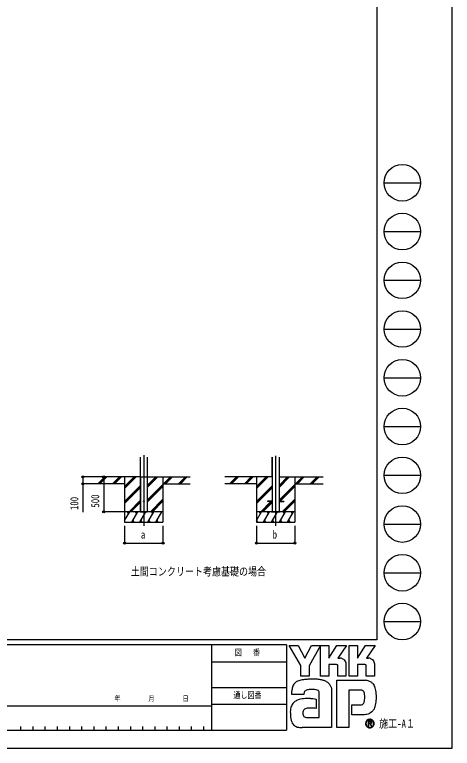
# Model space of a CAD drawing. Units: millimetres, scale not verified. Extents: x -14718 to 14718, y -10395 to 10395.
# Drawn here: x 8438 to 14718, y -10395 to 139 of the extents above; entities that cross this region are included whole.
import ezdxf
from ezdxf.enums import TextEntityAlignment as Align

# ---------------------------------------------------------------- set-up
doc = ezdxf.new("R2010")
doc.units = ezdxf.units.MM
doc.header["$LTSCALE"] = 50
for name, color, linetype in [('0-2_USER1', 3, 'Continuous'), ('0-3_YKK_12', 2, 'Continuous'), ('0-4_YKK_A1', 4, 'Continuous'), ('0-5_YKK_D', 6, 'Continuous'), ('0-6_YKK_ZWAK', 7, 'Continuous')]:
    doc.layers.add(name, color=color, linetype=linetype)
doc.styles.add('ＭＳ ゴシック', font='')
doc.styles.get('ＭＳ ゴシック').set_extended_font_data('MS Gothic')

msp = doc.modelspace()

# ---------------------------------------------------------------- linework, layer by layer
at = {"layer": '0-3_YKK_12'}
for p, q in [((10290.68, -6184.65), (10290.68, -7198.5)), ((12181.68, -6195.3), (12181.68, -7198.5))]:
    msp.add_line(p, q, dxfattribs=at)
at = {"layer": '0-4_YKK_A1'}
for p, q in [((10240.68, -6214.15), (10240.68, -6998.5)), ((10340.68, -6214.15), (10340.68, -6998.5)), ((10340.68, -6214.15), (10340.68, -6998.5)), ((12131.28, -6213.15), (12131.28, -6498.5)), ((12131.68, -6213.15), (12131.68, -6998.5)), ((12231.68, -6213.15), (12231.68, -6998.5)), ((12233.28, -6213.15), (12233.28, -6498.5)), ((10240.68, -6498.5), (9564.73, -6498.5)), ((9631.41, -6597.1), (9730.01, -6498.5)), ((9644.15, -6598.5), (9744.15, -6498.5)), ((9658.3, -6598.5), (9758.3, -6498.5)), ((9843.55, -6597.1), (9942.14, -6498.5)), ((9856.28, -6598.5), (9956.29, -6498.5)), ((9870.43, -6598.5), (9970.43, -6498.5)), ((10015.68, -6498.5), (10015.68, -7148.5)), ((10015.68, -6665.38), (10182.56, -6498.5)), ((10015.68, -6651.24), (10168.42, -6498.5)), ((10015.68, -6637.1), (10154.28, -6498.5)), ((10240.68, -6498.5), (10340.68, -6498.5)), ((10243.18, -6498.5), (10243.18, -6998.5)), ((10244.68, -6498.5), (10244.68, -6998.5)), ((10336.68, -6498.5), (10336.68, -6998.5)), ((10338.18, -6498.5), (10338.18, -6998.5)), ((10340.68, -6648.75), (10490.93, -6498.5)), ((10340.68, -6634.61), (10476.79, -6498.5)), ((10340.68, -6620.46), (10462.64, -6498.5)), ((10340.68, -6498.5), (10956.3, -6498.5)), ((10565.68, -6498.5), (10565.68, -7148.5)), ((10574.77, -6598.5), (10674.78, -6498.5)), ((10588.92, -6598.5), (10688.92, -6498.5)), ((10603.06, -6598.5), (10703.06, -6498.5)), ((10786.91, -6598.5), (10886.91, -6498.5)), ((10801.05, -6598.5), (10901.05, -6498.5)), ((10815.19, -6598.5), (10915.19, -6498.5)), ((12130.87, -6498.5), (11455.73, -6498.5)), ((11522.41, -6597.1), (11621.01, -6498.5)), ((11535.15, -6598.5), (11635.15, -6498.5)), ((11549.3, -6598.5), (11649.3, -6498.5)), ((11734.55, -6597.1), (11833.14, -6498.5)), ((11747.29, -6598.5), (11847.29, -6498.5)), ((11761.43, -6598.5), (11861.43, -6498.5)), ((11906.68, -6498.5), (11906.68, -7148.5)), ((11906.68, -6665.38), (12073.56, -6498.5)), ((11906.68, -6651.24), (12059.42, -6498.5)), ((11906.68, -6637.1), (12045.28, -6498.5)), ((12130.38, -6498.5), (12130.98, -6498.5)), ((12231.68, -6648.75), (12381.93, -6498.5)), ((12231.68, -6634.61), (12367.79, -6498.5)), ((12231.68, -6620.46), (12353.64, -6498.5)), ((12231.68, -6498.5), (12231.78, -6498.5)), ((12231.78, -6498.5), (12232.08, -6498.5)), ((12232.49, -6498.5), (12864.89, -6498.5)), ((12232.98, -6498.5), (12233.28, -6498.5)), ((12456.68, -6498.5), (12456.68, -7148.5)), ((12465.78, -6598.5), (12565.78, -6498.5)), ((12479.92, -6598.5), (12579.92, -6498.5)), ((12494.06, -6598.5), (12594.06, -6498.5)), ((12677.91, -6598.5), (12777.91, -6498.5)), ((12692.05, -6598.5), (12792.05, -6498.5)), ((12706.19, -6598.5), (12806.19, -6498.5)), ((10015.68, -6598.5), (9564.73, -6598.5)), ((10015.68, -6849.23), (10240.68, -6624.23)), ((10340.68, -6832.59), (10565.68, -6607.6)), ((10340.68, -6846.74), (10565.68, -6621.74)), ((10340.68, -6860.88), (10565.68, -6635.88)), ((10565.68, -6598.5), (10956.3, -6598.5)), ((11906.68, -6598.5), (11455.73, -6598.5)), ((11906.68, -6849.23), (12131.68, -6624.23)), ((12231.68, -6832.59), (12456.68, -6607.6)), ((12234.42, -6844), (12456.68, -6621.74)), ((12248.56, -6844), (12456.68, -6635.88)), ((12456.68, -6598.5), (12864.89, -6598.5)), ((10015.68, -6863.37), (10240.68, -6638.37)), ((10015.68, -6877.51), (10240.68, -6652.51)), ((11906.68, -6863.37), (12131.68, -6638.37)), ((11906.68, -6877.51), (12131.68, -6652.51)), ((10078.54, -6998.5), (10240.68, -6836.36)), ((10386.9, -6998.5), (10565.68, -6819.73)), ((10401.05, -6998.5), (10565.68, -6833.87)), ((12131.68, -6844), (12064.18, -6844)), ((12064.18, -6844), (12064.18, -6853)), ((12124.04, -6844), (12131.68, -6836.36)), ((12124.04, -6844), (12131.68, -6836.36)), ((12231.68, -6844), (12299.18, -6844)), ((12277.9, -6998.5), (12456.68, -6819.73)), ((12292.05, -6998.5), (12456.68, -6833.87)), ((12299.18, -6844), (12299.18, -6853)), ((10092.68, -6998.5), (10240.68, -6850.5)), ((10106.82, -6998.5), (10240.68, -6864.64)), ((10415.19, -6998.5), (10565.68, -6848.01)), ((11969.54, -6998.5), (12115.04, -6853)), ((11983.68, -6998.5), (12129.18, -6853)), ((11997.82, -6998.5), (12131.68, -6864.64)), ((12131.68, -6853), (12064.18, -6853)), ((12231.68, -6860.88), (12239.56, -6853)), ((12231.68, -6860.88), (12239.56, -6853)), ((12231.68, -6853), (12299.18, -6853)), ((12306.19, -6998.5), (12456.68, -6848.01)), ((10565.68, -6998.5), (10015.68, -6998.5)), ((10015.68, -7123.95), (10088.11, -6998.5)), ((10073.11, -7024.48), (10058.1, -6998.5)), ((10116.97, -7148.5), (10203.58, -6998.5)), ((10188.58, -7024.48), (10173.58, -6998.5)), ((10232.44, -7148.5), (10319.05, -6998.5)), ((10304.05, -7024.48), (10289.04, -6998.5)), ((10347.91, -7148.5), (10434.52, -6998.5)), ((10419.52, -7024.48), (10404.52, -6998.5)), ((10463.38, -7148.5), (10549.99, -6998.5)), ((12456.68, -6998.5), (11906.68, -6998.5)), ((11906.68, -7123.95), (11979.11, -6998.5)), ((11964.11, -7024.48), (11949.1, -6998.5)), ((12007.98, -7148.5), (12094.58, -6998.5)), ((12079.58, -7024.48), (12064.58, -6998.5)), ((12120.78, -6998.5), (12242.58, -6998.5)), ((12123.45, -7148.5), (12210.05, -6998.5)), ((12195.05, -7024.48), (12180.05, -6998.5)), ((12238.92, -7148.5), (12325.52, -6998.5)), ((12310.52, -7024.48), (12295.52, -6998.5)), ((12354.39, -7148.5), (12440.99, -6998.5)), ((12425.99, -7024.48), (12410.99, -6998.5)), ((10015.68, -7148.5), (10565.68, -7148.5)), ((10131.97, -7122.52), (10146.97, -7148.5)), ((10247.44, -7122.52), (10262.44, -7148.5)), ((10362.91, -7122.52), (10377.91, -7148.5)), ((10478.38, -7122.52), (10493.38, -7148.5)), ((11906.68, -7148.5), (12456.68, -7148.5)), ((11907.5, -7122.52), (11922.5, -7148.5)), ((12022.97, -7122.52), (12037.97, -7148.5)), ((12138.44, -7122.52), (12153.44, -7148.5)), ((12253.92, -7122.52), (12268.91, -7148.5)), ((12369.38, -7122.52), (12384.38, -7148.5))]:
    msp.add_line(p, q, dxfattribs=at)
for points in [[(10240.68, -6214.15), (10240.68, -6998.5), (10340.68, -6998.5)], [(12130.08, -6213.15), (12130.08, -6498.5), (12130.38, -6498.5)], [(12232.08, -6213.15), (12232.08, -6498.5), (12232.38, -6498.5), (12232.98, -6498.5)], [(12130.98, -6498.5), (12131.28, -6498.5), (12131.58, -6498.5), (12131.68, -6498.5)]]:
    msp.add_lwpolyline(points, dxfattribs=at)
msp.add_circle((10290.68, -6848.5), 5, dxfattribs=at)
at = {"layer": '0-5_YKK_D'}
for p, q in [((9563.73, -6498.5), (9414.68, -6498.5)), ((9715.68, -6498.5), (9715.68, -6998.5)), ((9563.73, -6598.5), (9414.68, -6598.5)), ((10014.68, -6998.5), (9714.68, -6998.5)), ((10015.68, -7198.5), (10015.68, -7449.5)), ((10565.68, -7198.5), (10565.68, -7449.5)), ((11906.68, -7198.5), (11906.68, -7448.5)), ((12456.68, -7198.5), (12456.68, -7448.5)), ((10015.68, -7448.5), (10565.68, -7448.5)), ((11906.68, -7447.5), (12456.68, -7447.5))]:
    msp.add_line(p, q, dxfattribs=at)
msp.add_lwpolyline([(9415.68, -6498.5), (9415.68, -6598.5), (9415.68, -7003.6)], dxfattribs=at)
for centre in [(9415.68, -6498.5), (9715.68, -6498.5), (9415.68, -6598.5), (9715.68, -6998.5), (10015.68, -7448.5), (10565.68, -7448.5), (11906.68, -7447.5), (12456.68, -7447.5)]:
    msp.add_circle(centre, 14.88, dxfattribs=at)
at = {"layer": '0-6_YKK_ZWAK'}
for p, q in [((13632.57, 9712.5), (13632.57, -8837.5)), ((13737.57, -2275), (14262.57, -2275)), ((13737.57, -2975), (14262.57, -2975)), ((13737.57, -3675), (14262.57, -3675)), ((13737.57, -4375), (14262.57, -4375)), ((13737.57, -5075), (14262.57, -5075)), ((13737.57, -5775), (14262.57, -5775)), ((13737.57, -6475), (14262.57, -6475)), ((13737.57, -7175), (14262.57, -7175)), ((13737.57, -7875), (14262.57, -7875)), ((13737.57, -8575), (14262.57, -8575)), ((13632.57, -8837.5), (-13667.43, -8837.5)), ((11261.32, -8907.5), (7647.57, -8907.5)), ((11261.32, -8907.5), (11261.32, -10132.5)), ((12337.57, -8907.5), (11261.32, -8907.5)), ((12337.57, -8907.5), (12337.57, -10132.5)), ((11261.32, -9152.5), (12337.57, -9152.5)), ((11261.32, -9520), (12337.57, -9520)), ((7647.57, -9782.5), (11261.32, -9782.5)), ((12337.57, -9765), (11261.32, -9765)), ((8522.57, -10080), (8522.57, -10132.5)), ((8697.57, -10080), (8697.57, -10132.5)), ((8872.57, -10080), (8872.57, -10132.5)), ((9047.57, -10080), (9047.57, -10132.5)), ((9222.57, -10080), (9222.57, -10132.5)), ((9397.57, -10080), (9397.57, -10132.5)), ((9572.57, -10080), (9572.57, -10132.5)), ((9747.57, -10080), (9747.57, -10132.5)), ((9922.57, -10080), (9922.57, -10132.5)), ((10097.57, -10080), (10097.57, -10132.5)), ((10272.57, -10080), (10272.57, -10132.5)), ((10447.57, -10080), (10447.57, -10132.5)), ((10622.57, -10080), (10622.57, -10132.5)), ((10797.57, -10080), (10797.57, -10132.5)), ((10972.57, -10080), (10972.57, -10132.5)), ((11147.57, -10080), (11147.57, -10132.5)), ((13533.36, -10093.93), (13533.36, -10093.93)), ((7647.57, -10132.5), (11261.32, -10132.5)), ((11261.32, -10132.5), (12337.57, -10132.5))]:
    msp.add_line(p, q, dxfattribs=at)
for points in [[(-14717.5, -10395), (14717.5, -10395), (14717.5, 10395), (-14717.5, 10395)], [(12376.07, -8918), (12504.91, -8918), (12601.65, -9100.35), (12698.14, -8918), (12827.07, -8918), (12661.85, -9211.97), (12661.85, -9359.47), (12544.34, -9359.47), (12544.34, -9208)]]:
    msp.add_lwpolyline(points, close=True, dxfattribs=at)
for points in [[(13056.91, -9193.13), (12945.69, -9193.13), (12945.69, -9359.34), (12827.2, -9359.34), (12827.2, -8918), (12945.69, -8918), (12945.69, -9098.55), (13062.24, -8918), (13201.44, -8918), (13076.56, -9100.74), (13080.98, -9100.74), (13085.87, -9100.74), (13090.88, -9100.74), (13095.71, -9100.74), (13100.03, -9100.74), (13103.51, -9100.74), (13105.84, -9100.74), (13106.68, -9100.74)], [(13466.29, -9193.13), (13355.19, -9193.13), (13355.19, -9359.47), (13236.64, -9359.47), (13236.64, -8918), (13355.19, -8918), (13355.19, -9098.55), (13471.61, -8918), (13610.81, -8918), (13485.93, -9100.74), (13490.4, -9100.74), (13495.31, -9100.74), (13500.33, -9100.74), (13505.15, -9100.74), (13509.45, -9100.74), (13512.91, -9100.74), (13515.22, -9100.74), (13516.06, -9100.74)], [(13140.77, -9107.75), (13154.92, -9115.83), (13166.9, -9126.37), (13176.54, -9138.92), (13183.64, -9153.02), (13188.04, -9168.24), (13189.54, -9184.12), (13189.54, -9359.76), (13073.94, -9359.76), (13073.94, -9209.93)], [(13550.19, -9107.75), (13564.38, -9115.83), (13576.41, -9126.37), (13586.09, -9138.92), (13593.24, -9153.02), (13597.66, -9168.24), (13599.18, -9184.12), (13599.18, -9359.47), (13483.31, -9359.47), (13483.31, -9209.93)], [(13401.04, -9560.27), (13234.18, -9560.27), (13234.18, -10097.5), (13059.31, -10097.5), (13059.31, -9417.77), (13465.73, -9417.77)], [(13575.5, -9465.79), (13586.9, -9480.19), (13595.45, -9494.13), (13601.41, -9506.75)], [(12616.79, -9563.09), (12608.65, -9567.67), (12602.31, -9573.26), (12597.51, -9579.79), (12594.02, -9587.18), (12591.62, -9595.36), (12590.06, -9604.24), (12589.12, -9613.76), (12588.55, -9623.84), (12413.61, -9624.26), (12414.12, -9600.33), (12415.09, -9573.45)], [(12976.98, -9517.08), (12981.95, -9537.16), (12984.76, -9558.65), (12985.65, -9581.55), (12985.65, -10097.5), (12563.43, -10097.5)], [(12683.81, -9679.35), (12716.93, -9681.53), (12742.96, -9684.45), (12759.99, -9687.18), (12766.09, -9688.81), (12766.09, -9822.65), (12746.73, -9820.61), (12725.5, -9819.46), (12703.76, -9819.02), (12682.9, -9819.08), (12664.29, -9819.47), (12649.29, -9819.98), (12639.29, -9820.43), (12635.65, -9820.62), (12620.52, -9823.39), (12607.47, -9827.72), (12596.51, -9833.64), (12587.63, -9841.19), (12580.84, -9850.39), (12576.14, -9861.27), (12573.53, -9873.85), (12573, -9888.17), (12574.67, -9903.91), (12578.01, -9916.93), (12582.82, -9927.46), (12588.89, -9935.76), (12596.01, -9942.08), (12603.97, -9946.67), (12612.56, -9949.77), (12621.56, -9951.63), (12807.42, -9951.63), (12807.42, -9607.76), (12807.47, -9600.94), (12807.12, -9594.28), (12806.24, -9587.85), (12804.75, -9581.76), (12802.52, -9576.09), (12799.45, -9570.92), (12795.43, -9566.34), (12790.36, -9562.44)], [(12790.36, -9562.44), (12779.46, -9558.16), (12762.03, -9554.53), (12739.79, -9551.86), (12714.48, -9550.43), (12687.79, -9550.54), (12661.47, -9552.49)], [(13460.39, -9663.49), (13460.17, -9641.21), (13459.11, -9621.14), (13456.6, -9603.52), (13452.03, -9588.57)], [(13560.97, -9873.4), (13544.82, -9885.95), (13528.01, -9895.82), (13510.64, -9903.18), (13492.85, -9908.22), (13474.77, -9911.11), (13456.52, -9912.03), (13276.76, -9912.03), (13276.76, -9770.82), (13378.13, -9770.82), (13396.82, -9770.56), (13413.25, -9768.97), (13427.35, -9764.83)], [(13561.12, -10019.09), (13561.04, -10017.04), (13560.78, -10015.06), (13560.36, -10013.17), (13559.77, -10011.36), (13559.01, -10009.64), (13558.09, -10008.03), (13557.02, -10006.53), (13555.78, -10005.14), (13554.16, -10003.71), (13552.36, -10002.46), (13550.39, -10001.4), (13548.26, -10000.52), (13545.97, -9999.84), (13543.54, -9999.35), (13540.97, -9999.05), (13538.27, -9998.95), (13511.74, -9998.95), (13511.74, -10076.99), (13519.76, -10076.99), (13519.76, -10006.91), (13538.27, -10006.91), (13540.18, -10006.97), (13541.98, -10007.16), (13543.66, -10007.47), (13545.22, -10007.9), (13546.65, -10008.45), (13547.95, -10009.11), (13549.11, -10009.89), (13550.13, -10010.78)], [(13553.26, -10019.09), (13552.77, -10022.84), (13551.43, -10025.8), (13549.41, -10028.05), (13546.91, -10029.69), (13544.1, -10030.8), (13541.17, -10031.49), (13538.29, -10031.84), (13535.65, -10031.93), (13528.71, -10031.93), (13532.21, -10037.89), (13555.13, -10077.25), (13564.3, -10077.25), (13542.2, -10039.37), (13544.27, -10038.96), (13546.24, -10038.43), (13548.12, -10037.8), (13549.88, -10037.06), (13551.54, -10036.21), (13553.08, -10035.25), (13554.49, -10034.19), (13555.78, -10033.01)]]:
    msp.add_lwpolyline(points, dxfattribs=at)
for centre in [(14000.07, -2275), (14000.07, -2975), (14000.07, -3675), (14000.07, -4375), (14000.07, -5075), (14000.07, -5775), (14000.07, -6475), (14000.07, -7175), (14000.07, -7875), (14000.07, -8575)]:
    msp.add_circle(centre, 262.5, dxfattribs=at)
for centre, radius, start, end in [((13106.86, -9188.16), 87.42, 78.26798, 90.11215), ((13108.11, -9181.8), 80.94, 66.19963, 78.22058), ((13516.23, -9188.32), 87.58, 78.27851, 90.10826), ((13517.43, -9182.18), 81.32, 66.2483, 78.23226), ((13057.53, -9209.53), 16.41, 358.57817, 92.1683), ((13466.98, -9209.45), 16.33, 358.29941, 92.43455), ((12547.28, -9547.44), 126.25, 138.03852, 152.12015), ((12547.26, -9548.03), 126.64, 122.60463, 137.83438), ((12564, -9575.11), 158.47, 108.37421, 122.42809), ((12590.52, -9669.42), 256.38, 100.93159, 107.35499), ((12677.19, -10089.86), 685.64, 97.86054, 101.37938), ((12717.87, -10372.53), 971.23, 94.90201, 97.9576), ((12720.64, -10395.16), 994, 91.6169, 94.94971), ((12716.79, -10234.21), 833.01, 87.51794, 91.66439), ((12727.61, -10002.22), 600.77, 81.92631, 87.59083), ((12759.56, -9783.31), 379.54, 73.67137, 82.05943), ((12806.94, -9624.71), 214.03, 60.60528, 73.9085), ((12826.34, -9586.03), 170.81, 52.17347, 59.90542), ((12843.69, -9563.57), 142.43, 43.55042, 52.14561), ((12853.25, -9554.33), 129.14, 34.48659, 43.50182), ((13459.09, -9604.75), 187.09, 78.73198, 87.96551), ((13464.58, -9576.69), 158.51, 69.03034, 78.69541), ((13469.69, -9563.05), 143.94, 59.39484, 68.9885), ((13472.06, -9558.9), 139.16, 50.3012, 59.3616), ((13471.19, -9559.88), 140.47, 42.05209, 50.28551), ((12732.32, -9591.6), 317.75, 171.55622, 176.72493), ((12624.64, -9575.53), 208.88, 163.48385, 171.57982), ((12570.62, -9559.51), 152.53, 152.2125, 163.4865), ((12662.97, -9672.7), 118.94, 102.4979, 112.84632), ((12685.98, -9771.98), 220.85, 96.37207, 102.75341), ((12853.31, -9554.13), 128.97, 25.58915, 34.43128), ((12841.84, -9559.51), 141.65, 17.43089, 25.54591), ((13402, -9646.04), 85.77, 77.94572, 90.63794), ((13409.45, -9611.06), 50.01, 60.20991, 77.92418), ((13414.28, -9601.97), 39.72, 39.8078, 59.75378), ((13407.49, -9607.16), 48.26, 22.65544, 39.38165), ((13401.82, -9599.84), 220.22, 14.76267, 25.00486), ((13266.76, -9636.65), 360.21, 7.9139, 14.95041), ((12624.58, -10050.65), 369.75, 99.87193, 106.59825), ((12644.25, -10161.45), 482.28, 94.78469, 99.91711), ((12653.83, -10271.7), 592.94, 90.80099, 94.81812), ((12655.28, -10353.79), 675.05, 87.57779, 90.82714), ((13062.71, -9665.52), 397.69, 355.2339, 0.29193), ((13131.85, -9656.27), 496.54, 2.54376, 8.01251), ((13076.59, -9661.76), 551.86, 352.8937, 357.82206), ((13054.52, -9660.34), 573.97, 357.76419, 2.60674), ((12573.6, -9857.01), 178.16, 153.89178, 164.94341), ((12547.25, -9844.34), 148.92, 142.04688, 153.80771), ((12542.16, -9840.7), 142.67, 130.60221, 141.94427), ((12550.56, -9850.8), 155.81, 120.60724, 130.53081), ((12567.15, -9879.01), 188.53, 112.58838, 120.58162), ((12589.48, -9932.65), 246.63, 106.61303, 112.59024), ((13411.02, -9728), 40.29, 293.91672, 314.09376), ((13405.52, -9723.15), 47.6, 314.78099, 333.92928), ((13370.17, -9705.98), 86.9, 334.00676, 347.34989), ((13273.74, -9683.65), 185.88, 347.14308, 355.40008), ((13346.92, -9712.91), 276.41, 339.22498, 347.31457), ((13192.02, -9676.77), 435.46, 347.15166, 352.97565), ((12733.47, -9882.2), 340.51, 174.55588, 182.47272), ((12923.74, -9879.21), 530.77, 181.90948, 187.89042), ((12631.44, -9872.43), 238.02, 164.97537, 174.56739), ((13444.3, -9741.85), 175.83, 311.57033, 318.66243), ((13423.95, -9724), 202.9, 318.67367, 325.29112), ((13476.26, -9762.99), 137.72, 326.23251, 339.61931), ((12700.42, -9910.62), 305.25, 187.80471, 196.36971), ((12582.52, -9945.45), 182.31, 196.3102, 208.20993), ((13533.46, -10038.66), 61.74, 90.09157, 179.92363), ((13533.07, -10038.46), 54.9, 134.8007, 180.12175), ((13533.23, -10038.15), 54.8, 89.86602, 135.149), ((13533.45, -10038.55), 61.63, 44.93442, 90.08536), ((13533.47, -10038.57), 55.21, 45.03108, 90.11509), ((13533.51, -10038.59), 55.2, 0.00643, 45.07115), ((13533.94, -10038.36), 61.15, 359.78949, 45.13288), ((12531.17, -9972.78), 124.15, 208.29777, 223.35561), ((12519.59, -9982.97), 108.73, 223.64205, 239.63663), ((12529.2, -9965.48), 128.68, 239.8785, 253.65355), ((12546.8, -9905.03), 191.64, 253.69102, 263.74909), ((12561.7, -9772.34), 325.16, 263.68487, 270.30455), ((13533.08, -10038.73), 61.37, 179.86065, 225.14399), ((13532.85, -10038.82), 54.68, 179.75513, 225.29722), ((13533.37, -10038.74), 61.57, 224.94536, 269.98445), ((13533.25, -10039.31), 54.62, 224.62822, 270.10973), ((13533.27, -10038.49), 55.44, 270.09072, 359.90926), ((13533.37, -10038.43), 61.88, 269.98802, 314.93777), ((13541.53, -10018.76), 11.73, 358.3894, 42.86139), ((13541.76, -10019.65), 19.37, 316.37674, 1.6565), ((13533.79, -10038.83), 61.3, 314.92572, 0.23508)]:
    msp.add_arc(centre, radius, start, end, dxfattribs=at)

# ---------------------------------------------------------------- texts
at = {"layer": '0-2_USER1', "style": 'ＭＳ ゴシック', "width": 0.8}
msp.add_text('土間コンクリート考慮基礎の場合', height=115.5, dxfattribs=at).set_placement((10104.61, -7949.5), align=Align.BOTTOM_LEFT)
at = {"layer": '0-5_YKK_D', "style": 'ＭＳ ゴシック', "width": 0.8}
for s, p in [('100', (9385.68, -6973.6)), ('500', (9685.68, -6938.76))]:
    msp.add_text(s, height=115.5, rotation=90, dxfattribs=at).set_placement(p, align=Align.BOTTOM_LEFT)
for s, p in [('b', (12139.68, -7417.5)), ('a', (10248.68, -7418.5))]:
    msp.add_text(s, height=115.5, dxfattribs=at).set_placement(p, align=Align.BOTTOM_LEFT)
at = {"layer": '0-6_YKK_ZWAK', "style": 'ＭＳ ゴシック', "width": 0.8}
for s, height, p in [('図\u3000 番', 89.81, (11596.91, -9091.25)), ('通し図番', 89.81, (11577.31, -9703.75)), ('年        月        日', 76.98, (9869.67, -9741.25)), ('施工-A１', 115.5, (13667.57, -10132.5))]:
    msp.add_text(s, height=height, dxfattribs=at).set_placement(p, align=Align.BOTTOM_LEFT)

doc.saveas('drawing.dxf')
